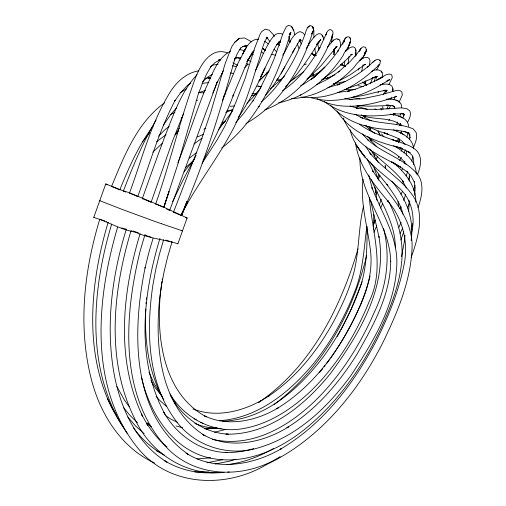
<?xml version="1.0" encoding="UTF-8"?>
<svg xmlns="http://www.w3.org/2000/svg" width="506" height="506" viewBox="0 0 506 506"><rect width="100%" height="100%" fill="white"/><g stroke="black" fill="none" stroke-linecap="round" stroke-linejoin="round"><path stroke-width="0.76" d="M334.074 52.093L334.131 50.67L333.979 54.882L334.08 49.455M373.51 229.458L373.801 214.455M395.35 247.839C395.331 222.944 380.645 201.793 371.309 179.687M392.89 88.714L392.865 91.206L392.89 88.714L392.251 86.646C389.411 82.756 383.896 84.217 379.924 84.907M313.815 30.626L312.803 27.128L313.815 30.626L313.897 37.381M145.798 309.046C144.305 340.083 148.321 372.505 163.855 399.892M409.088 180.99L409.341 174.526M411.112 240.552C414.458 218.75 405.635 197.372 391.638 180.977M414.718 195.386L415.154 187.574L414.256 181.42L414.604 182.66L411.188 176.214L406.925 171.414M403.965 114.685L403.889 115.937L403.206 113.92M355.965 52.415L355.68 55.451L355.857 49.898M404.952 235.36L404.547 240.584L401.53 256.599M375.439 76.95L374.345 81.441M408.582 211.147L409.202 203.804L409.012 200.167M406.394 155.374L406.773 151.035M369.671 130.023L369.968 126.917M145.994 303.758L146.145 302.253M146.449 299.236L146.601 297.73M363.036 179.314C360.133 202.103 367.065 224.487 369.975 246.922C373.561 268.477 367.818 290.166 358.482 309.533C340.57 348.786 314.207 385.958 276.814 408.696L278.332 407.766C256.485 420.941 228.086 427.342 204.209 415.704L206.347 416.868C163.115 393.668 156.152 337.338 160.434 293.221L160.282 294.365L161.977 281.323M374.453 156.62L374.693 154.362M385.673 93.743L386.084 90.378L386.065 91.485L385.762 90.264M344.276 41.656C343.916 39.032 346.382 36.071 349.121 36.951C354.478 42.257 344.409 50.473 343.157 55.451C328.603 77.816 306.712 96.45 280.229 102.433L278.705 102.636M375.408 192.609L375.794 189.592M382.043 77.001C384.762 69.98 376.198 68.114 371.72 71.485M162.179 279.793L162.299 278.869M366.85 226.334C363.915 248.712 363.042 271.798 354.225 292.898C344.75 316.965 332.126 339.836 316.206 360.253C292.259 390.215 259.167 418.026 219.332 420.733M349.108 56.109L347.995 64.003M344.112 65.774L344.769 61.27M331.335 42.498L332.872 34.364L332.075 35.648M346.604 37.134L344.567 39.36L344.137 41.998L344.769 39.272L337.597 51.568L338.508 50.309C330.835 61.169 321.892 71.295 311.285 79.353L316.592 75.014L324.858 67.115L314.599 76.868L303.379 84.331L300.69 85.628M401.637 131.06L401.068 133.767M364.655 117.809L365.047 115.494M291.5 98.676C315.915 97.494 338.103 84.388 354.472 66.843C357.679 61.074 368.842 54.629 365.61 47.298L363.232 46.83L361.935 47.425L355.098 56.172L356.066 54.939L350.203 61.441L338.489 71.997L339.621 71.087L328.318 78.803L316.611 84.704M363.125 64.686L361.645 71.283M370.487 140.668L370.778 139.131M362.41 58.645L365.743 52.061L364.725 53.219L366.281 51.062L366.565 49.613M363.548 206.119C358.482 227.181 359.241 249.091 354.415 270.191C350.19 287.851 342.543 304.473 334.175 320.519C317.989 350.26 296.282 377.773 267.832 396.628L269.217 395.743C247.219 410.246 218.535 418.905 192.963 408.968M369.405 65.666L370.012 60.929L369.601 59.107L367.641 57.374L364.579 57.539L359.639 60.239M413.794 190.509L414.882 185.234M326.49 34.035L326.718 32.922M365.168 83.939L365.914 80.492M409.563 139.485L410.176 136.81M411.163 234.417C416.052 217.289 411.644 197.776 397.343 186.417C383.029 173.798 366.913 162.578 356.888 145.905L365.092 157.126C358.526 149.042 352.435 140.175 350.133 129.852M377.773 178.624L378.83 174.077M373.238 226.517L374.857 219.889M408.019 133.002L406.761 137.335M366.654 255.517C352.853 313.106 322.05 368.602 274.125 404.509M402.959 118.132L403.826 114.742M411.694 161.161L412.877 156.689M369.975 129.972L370.563 127.797M411.093 229.496L412.687 223.658M370.12 276.048C362.543 305.485 348.134 332.866 330.911 357.767M404.262 163.527L404.882 161.294M374.288 155.576L374.712 154.09M395.243 96.431L393.902 99.808M111.687 224.057C91.377 291.582 84.957 372.561 127.183 433.269M99.834 219.104C83.825 271.248 77.627 328.052 91.883 381.328C100.979 415.205 121.756 447.993 154.526 462.984M108.176 222.216C88.31 288.584 81.915 368.26 123.768 427.76M117.601 227.207C96.425 298.957 87.943 388.994 139.599 450.226C171.401 486.88 226.72 488.36 266.618 464.521C318.622 439.866 356.97 393.598 382.612 343.055C397.229 312.986 410.872 281.108 412.093 247.225C412.89 216.182 387.982 194.601 372.486 170.516L373.346 171.825L367.097 158.814M126.209 229.597C111.699 276.592 105.305 327.078 114.457 375.768C121.054 409.284 136.841 443.699 166.948 462.136L164.829 460.858C180.958 470.561 200.287 474.47 218.946 472.351M131.016 230.85C112.667 291.696 105.659 361.575 135.368 420.05C150.99 453.325 186.859 476.677 224.063 472.338M140.086 233.715C122.325 292.335 115.444 359.146 142.521 416.071L141.351 414.022L147.803 425.438L146.607 423.332C152.281 432.067 158.865 440.34 167.005 446.899M144.931 234.676L140.225 250.812C124.122 315.478 118.417 396.97 168.1 449.018C197.561 478.651 246.397 478.442 280.223 456.538M159.94 238.408C142.774 294.89 135.652 360.487 164.981 414.256L163.754 412.194C176.683 435.09 200.812 452.219 227.618 452.592L225.284 452.547C234.898 452.661 244.543 451.434 253.74 448.594M163.647 239.667L159.403 254.202L155.816 269.23L152.983 284.448C145.836 331.892 147.221 386.394 179.295 425.072C198.105 446.962 229.439 456.336 257.162 448.177C296.193 437.197 327.211 408 350.62 375.958C372.985 342.164 396.046 304.707 396.862 263.006L396.868 262.519C397.046 235.385 381.328 212.197 371.999 187.688L372.372 188.902L368.722 175.051M172.053 241.824L167.65 256.877L164.089 271.697L161.42 285.776L161.547 284.821L159.358 300.779L159.516 299.615C154.83 347.287 160.13 407.937 205.056 435.767L202.881 434.54C229.781 450.049 263.455 442.598 288.471 426.881L286.921 427.785C316.237 409.677 339.191 382.871 357.217 353.82C373.441 325.326 390.436 294.789 390.708 261.121L390.683 261.608C390.132 224.31 359.203 195.442 359.918 157.942M153.052 238.351L148.732 253.057L145.032 268.123L145.184 267.408C132.408 329.463 130.194 413.674 188.289 454.42L186.113 453.148C215.297 471.763 253.291 465.292 281.703 448.487L280.109 449.379C322.917 424.395 354.118 383.542 376.616 340.108C388.412 316.503 398.494 291.798 403.813 265.871C408.968 242.817 402.776 218.326 387.343 200.439L388.254 201.552C373.845 184.437 358.59 165.873 355.535 142.913M347.42 49.658L350.215 41.846L349.298 43.061L350.291 41.878M399.696 116.747L400.594 113.831M332.436 35.888L331.734 37.767L333.075 32.732L332.733 31.29L330.835 29.633C327.882 29.285 326.579 32.586 325.965 34.908L326.522 33.383L319.223 48.892L319.988 47.558C310.444 64.148 298.685 80.15 282.481 90.764M358.52 69.999L359.146 67.994M177.96 243.765C163.912 239.528 149.099 238.396 135.519 232.235C120.687 229.572 108.031 221.786 93.762 217.416L105.748 183.931L121.819 190.313L129.308 192.716L162.502 206.581L187.182 218.01L185.626 217.51M177.846 243.86L187.119 217.922M348.204 47.064L349.096 44.338M398.418 142.376L399.601 138.777M418.07 207.454C421.732 197.125 424.547 184.545 417.975 174.798C404.598 158.486 382.353 153.527 367.147 139.207L368.596 140.535L362.245 133.9M164.039 207.681L163.71 207.599L169.042 191.559L163.767 207.473L164.058 207.65M393.485 115.438L394.199 113.281M155.519 204.171L155.627 204.076C170.535 161.901 180.3 118.081 196.094 76.21C201.103 64.028 211.546 46.773 227.346 52.896M405.597 194.671L403.605 200.42M411.169 257.491C417.526 239.262 424.129 218.415 415.413 199.807C404.408 180.515 383.687 169.94 369.886 152.957L370.987 154.349L365.458 146.234M358.046 248.832C340.627 307.585 311.228 366.395 259.433 401.941L260.748 401.1L258.25 402.668M379.291 205.063L381.239 199.313M163.71 207.599L178.346 162.692L198.295 94.084L202.64 82.763L206.669 73.914L211.135 66.235L210.3 67.216M332.303 36.249C320.481 68.07 297.25 97.626 264.809 109.897M129.454 193.14C141.497 160.56 150.054 126.253 167.758 96.089C174.311 84.104 184.88 72.984 198.909 70.796M400.872 240.027L403.782 231.659M342.644 44.496L343.27 42.694M360.076 49.822L359.861 50.442L360.822 48.475L359.247 51.46M390.626 99.157L391.315 97.196M137.689 196.726C149.567 164.425 158.979 130.984 175.089 100.428L174.317 101.605L180.497 92.819L187.606 85.299L190.737 83.06M151.041 202.425L172.66 140.668L183.368 114.002M142.262 198.757C151.515 172.812 160.674 146.822 170.813 121.206C177.41 104.691 184.652 87.785 197.036 74.717M401.859 170.218L402.662 167.986M376.173 159.877L377.514 156.196M212.817 93.249L217.428 81.491L169.605 210.578M362.125 281.709L351.215 309.077L340.949 329.855M343.536 41.922L344.567 39.36M378.216 179.7L379.936 175.361M177.884 162.85L178.707 160.693M178.985 159.972C188.441 136.329 195.961 111.959 205.67 88.417C212.191 75.23 216.606 58.405 230.603 51.125M417.197 175.032C421.055 166.657 423.155 154.893 414.433 148.77C407.798 144.02 399.62 142.439 392.118 139.586L398.829 141.984C385.3 137.145 371.366 132.882 359.557 124.375M400.537 208.377L401.094 206.929M181.692 215.809L186.961 201.344L181.319 215.739C203.842 164.893 220.097 111.763 235.024 58.291L234.272 60.568L237.453 53.408L240.774 47.849M388.45 105.14L386.938 109.024M123.344 191.198C132.585 166.771 142.755 142.597 156.057 120.061M376.078 194.475L377.172 191.679M413.908 146.215L413.219 147.512C415.515 142.958 417.583 137.645 416.147 132.521L413.022 128.771C396.28 122.054 377.166 124.508 360.405 117.209L362.511 118.075L354.832 114.274M261.368 101.839C281.608 84.629 294.84 60.657 304.321 36.173C306.054 32.719 306.054 26.489 310.747 25.572L312.91 26.894L313.619 29.898L312.449 32.808L311.405 34.041L312.993 31.48C301.342 68.196 280.469 104.344 245.897 123.546M396.59 124.672L397.634 122.047M173.406 212.438L201.236 140.194L210.857 111.94L225.176 63.573L231.754 46.697L234.714 42.34L239.237 38.399L244.632 37.956L251.665 41.897M312.449 32.808L313.619 29.898M370.411 83.553L372.726 77.823M373.966 232.279L376.66 225.967M407.444 207.877L409.733 202.248M398.817 141.699L399.398 140.288L398.81 141.617M119.726 190.016C128.777 167.809 138.505 145.513 153.027 126.253M373.776 223.741L375.294 220.129M405.989 175.936L407.792 171.717M254.094 50.6L247.042 61.713L252.266 52.744L248.225 59.689L232.943 96.134L233.683 94.28C225.189 117.196 214.538 139.207 203.102 160.781M401.132 151.357L402.365 148.498M399.006 227.15L401.144 222.248M222.438 100.277L237.542 64.066L246.042 47.912L242.817 53.762C245.853 47.577 250.438 38.892 258.503 39.215M172.666 201.59L183.197 179.782L196.056 155.513M402.656 183.589L403.586 181.534M398.228 157.777L398.873 156.354M380.569 208.074L382.473 203.899M408.412 179.504L409.658 176.815M400.101 233.481L402.649 228.01M372.764 77.538L372.226 78.683L372.89 77.348M405.508 149.833L403.984 152.945M289.742 34.484L290.697 32.492C277.939 75.925 258.427 119.511 221.773 147.999M255.359 70.846C261.659 59.183 265.334 45.793 274.138 35.66C276.276 33.516 279.616 32.662 282.373 34.13M377.995 92.883L378.684 91.466M407.722 122.009C409.499 118.777 411.34 114.83 409.974 111.118L406.906 108.72L401.34 107.867L378.507 109.347L368.722 109.334L355.908 107.867L358.254 108.373L350.108 106.039M399.038 102.32L402.327 95.008L401.834 92.048L400.233 90.7L396.255 90.53L379.348 95.248L362.46 98.727L349.817 99.416L352.302 99.543L344.7 98.733M181.926 213.513L187.188 202.931L181.762 213.722M216.695 83.345L223.45 70.726M388.823 120.675L389.5 119.353M388.861 84.622L392.302 77.538L391.783 75.109L391.037 74.3C385.667 72.883 381.537 78.658 376.736 80.074L382.859 76.874C371.657 82.984 359.968 88.272 347.546 91.384L350.108 90.7L337.413 92.522M181.825 213.659C200.572 177.619 227.77 146.31 242.646 108.126C248.952 93.041 253.417 77.304 258.389 61.751C261.336 53.819 262.272 44.983 266.909 37.773M299.584 40.297L300.703 39.601L299.033 41.125L299.982 40.082C288.445 58.411 280.141 78.892 265.549 95.261M376.647 69.917L380.031 63.528L380.291 60.941C376.072 55.881 370.923 65.217 367.394 67.096L368.545 66.09C359.171 73.857 348.76 80.448 337.445 85.008L339.924 83.99L327.932 87.57M382.156 84.793L382.852 83.477M383.466 94.426L385.623 90.447M294.853 48.468L292.449 52.852L293.145 51.593M399.658 208.738L400.809 206.663M366.281 51.062L364.409 53.465M388.76 109.018L390.575 105.754M282.652 55.173C288.521 47.874 290.242 34.895 299.963 31.6L302.942 32.846L304.53 34.724M400.897 194.241L402.365 191.673M337.205 336.503L340.222 331.202M399.563 125.399L400.657 123.489M281.172 73.25L284.84 66.887M401.416 157.353L399.525 160.592M247.042 61.713L248.225 59.689M396.28 131.067L397.008 129.814M396.919 141.427L398.507 138.72M179.32 128.151L175.329 134.925L178.567 130.605M252.494 101.706L259.496 89.815L270.362 67.671L274.562 57.69L282.999 33.39L286.434 26.514L288.641 25.3L291.481 26.337L293.771 30.607L294.758 34.497M238.187 117.537C248.819 102.022 257.611 85.331 264.942 68.025L260.767 76.779L274.018 49.322L277.522 43.56L276.744 44.673L280.64 40.79L278.313 42.2M202.147 163.21L217.283 139.662L224.651 126.557L230.945 113.508L235.948 102.079L244.98 78.772L254.708 48.045L260.065 34.269L261.659 31.625L265.182 29.165L269.173 30.17L273.183 34.465L274.328 36.413M223.247 96.886L225.866 92.952M289.83 34.528L291.07 32.669L289.963 33.27M306.244 48.431C309.387 43.503 320.19 24.016 323.834 39.645M163.286 125.317L170.636 114.698L176.708 107.626M232.532 110.991L218.503 129.789M253.202 100.504L243.386 113.818L235.777 122.503M324.131 366.799L325.035 365.604M326.395 363.808L330.02 359.007M319.071 41.903L320.867 39.544L316.889 44.117M142.496 141.87L149.757 132.724M359.608 60.809L361.992 57.785M190.427 164.02L194.487 159.042M184.076 171.876L191.002 163.293M319.273 372.751L322.771 368.602M260.988 87.715L251.843 98.543L246.928 103.243M327.502 46.988L333.764 39.993L336.667 38.741L339.121 39.734L339.836 40.841L340.405 42.675L340.627 46.969M307.433 27.767L309.501 25.844M284.783 75.672L280.065 80.852L281.715 79.044L270.172 88.86M316.339 44.661L319.564 41.252C309.255 57.121 299.267 73.433 285.51 86.646M244.891 67.475L248.066 64.142M158.504 136.152L164.899 129.713L169.149 126.462M210.407 67.184L215.101 62.529L220.426 59.594L218.409 60.094L220.54 59.993M269.274 70.789L258.927 81.08L268.028 72.118M331.955 41.726L333.764 39.993M152.818 152.192L162.337 143.28M202.444 81.909L207.675 77.114L212.337 74.35M185.67 167.562L193.792 160.339M307.079 79.157L321.247 65.54L336.566 46.773L333.65 49.752L336.996 46.369L335.775 47.077L337.047 46.388M239.237 38.399L234.714 42.34M345.845 51.049L345.332 51.498L350.19 47.456L353.112 46.767L355.282 48.152L356.041 51.232M372.188 62.826L375.035 60.385M164.475 102.87C136.898 122.933 124.134 156.057 111.554 186.461L111.301 186.436M180.168 92.731L186.708 88.683M189.257 158.195L196.771 152.451M156.569 141.743L166.006 134.748M220.97 124.995L224.696 122.18M240.344 48.336L242.855 46.463L246.846 45.692L242.855 46.463M193.918 144.027L202.109 138.138M291.994 80.277L303.834 71.662M266.63 72.953L267.921 72.042M320.747 71.416L307.155 78.556M321.335 80.106L335.181 70.125L352.321 54.11L351.031 54.604L351.834 54.642L350.633 54.395M273.398 448.563C259.085 456.766 243.297 462.648 226.871 464.71M266.162 38.266L267.453 37.539M234.651 58.892L236.675 57.76M181.116 118.277L182.457 117.531M175.133 134.122L177.163 133.04M258.098 106.93L259.489 106.203M170.225 114.748L174.912 112.338M334.947 74.888L326.225 78.601M335.383 82.895L350 74.926L365.345 64.395L364.023 64.623L365.433 64.42M375.971 76.172L377.286 76.811L375.787 76.577L377.096 76.514L375.047 76.912L376.394 76.539L356.313 85.413L346.585 88.695M377.944 65.337L379.177 64.755C365.054 78.715 348.229 90.682 328.628 95.362C319.678 97.93 310.311 97.778 301.108 97.12M105.748 183.931L107.278 184.785M300.147 95.236L301.266 94.704M304.397 64.844L306.282 64.003M232.861 109.625L225.638 112.44M197.334 137.006L203.627 134.254M203.874 129.131L205.961 128.258M372.644 78.032L371.315 78.563L376.394 76.539M326.161 78.651L327.989 77.949L322.189 79.48M222.14 122.465L225.752 121.092M198.877 92.566L205.544 90.46M225.543 429.423L214.468 432.219M235.847 459.227L229.224 461.257L215.101 463.996M211.698 65.419L218.099 64.224M345.661 81.39L333.954 83.825M396.603 96.456C371.29 105.178 342.075 112.313 317.003 98.556M251.514 95.704L255.91 94.559M387.172 80.365L389.841 79.682L386.932 81.074L388.222 80.321C365.983 95.242 337.989 105.45 311.241 97.766M222.76 459.688L206.903 462.788M216.151 427.753L205.765 429.183M251.488 95.754L252.899 95.482L251.381 95.691M210.679 457.81L196.967 458.955M227.093 110.776L233.032 109.903M202.09 83.42L208.788 82.548M230.103 106.336L234.695 105.893M353.839 96.741C365.25 96.064 375.926 91.39 387.235 90.251L384.478 90.188M196.208 100.384L197.751 100.239M393.219 114.046L395.218 113.863C371.176 117.854 344.143 117.076 324.163 101.39M227.757 472.041L229.237 471.921M333.688 83.99L334.934 83.901L333.365 83.939M205.379 78.329L210.528 77.968L208.371 77.905L210.591 78.322M208.972 471.946L194.759 471.915M315.731 55.375L313.454 55.521L315.567 55.856M393.27 114.059L403.794 113.768L402.011 113.433M355.32 89.417L344.15 89.587M217.485 428.032L204.468 428.329M235.208 58.007L240.919 57.741M272.234 86.336L273.746 86.279M222.76 421.264C266.061 419.544 300.899 387.28 325.282 354.124C340.121 333.34 351.923 310.444 360.5 286.402C366.73 267.187 367.179 246.808 367.078 226.796M299.097 40.366L301.342 40.366L300.109 39.841M221.223 428.5C212.242 428.399 203.146 427.001 194.848 423.452M386.192 99.182C392.055 98.803 402.017 99.612 401.751 107.582M198.618 92.661L203.931 92.788M252.007 93.547L256.605 93.825M357.135 105.665L368.861 106.178L390.955 105.52L386.489 105.039L392.466 105.811L394.395 106.987L393.87 106.146L394.806 108.126L394.598 107.171L394.712 108.429M94.375 217.327L93.762 217.416M395.116 96.311L396.369 96.418M256.978 86.096L261.627 86.513M289.419 33.927L290.552 34.054M357.944 85.71L363.352 86.589M383.757 90.359L386.432 90.795L385.408 90.302L386.698 91.403L385.907 90.682M404.041 131.509L409.24 133.065C396.622 128.777 382.998 130.308 370.145 127.057C355.199 123.926 340.734 116.696 330.462 105.248M351.594 97.304L359.905 98.86M271.115 54.306L275.719 55.179M276.244 79.992L280.014 80.713M239.287 49.436L244.885 50.745M390.347 114.122C397.526 115.393 408.007 117.519 408.639 126.468M182.742 427.734L176.094 426.02M212.261 439.316C257.118 449.663 299.609 419.803 327.66 387.539C347.129 365.117 362.562 339.374 374.345 312.158C386.945 286.175 390.626 256.327 383.535 228.244M232.437 65.774L236.239 66.71M367.565 109.574L356.743 106.108M230.445 72.864L233.437 73.648M361.341 115.064C373.826 120.656 391.53 116.171 401.751 125.899M340.721 64.698L345.434 66.261M161.616 223.76L177.941 229.326A30.55 0.67 20.1 0 0 179.213 229.781L181.218 230.489M161.458 223.715L154.57 221.331A31.296 0.702 20.1 0 1 153.331 220.863L121.086 209.029A31.941 0.727 20.1 0 1 120.7 208.851L99.359 200.528L99.916 200.667M142.452 198.782L143.388 199.098M258.452 86.115L260.704 86.83M342.606 65.502L345.2 66.33M123.812 191.306L124.406 191.515M181.382 230.546L182.445 230.888L181.932 230.647M129.738 193.235L130.548 193.526M221.312 73.345L222.634 73.8M173.798 212.438L175.993 213.273M311.266 53.472L315.327 55.312M156.101 204.234L157.271 204.677M112.047 186.625L112.92 186.954M313.777 54.762L315.725 55.477M340.861 64.667L345.048 66.191M401.821 117.291L398.228 115.95M393.402 129.909C402.106 133.015 412.991 138.252 413.547 148.732M130.883 193.653L131.819 194.019M144.027 199.339L144.767 199.63M113.091 187.018L114.229 187.473M125.203 191.818L125.76 192.04M157.651 204.822L158.448 205.145M384.187 132.705L388.374 134.381L377.565 130.788L364.725 125.184M144.963 199.712L147.303 200.673M170.022 393.965C184.329 417.88 212.716 433.281 240.698 428.987C268.231 425.027 292.341 408.81 312.012 389.898C337.236 364.952 356.047 334.08 369.285 301.304C385.427 268.003 372.081 231.71 369.266 197.277M384.206 132.717C391.29 136.171 400.442 137.499 405.04 144.589M132.23 194.184L133.078 194.538M176.297 213.399L177.239 213.785M158.663 205.227L159.732 205.67M114.647 187.637L115.501 187.992M398.355 101.067L395.8 100.011M133.299 194.627L135.519 195.575M177.347 213.823L179.567 214.778M115.608 188.036L116.677 188.491M160.168 205.853L161.016 206.214M244.645 46.103L246.713 46.988M147.512 200.762L148.34 201.122M166.638 209.098L167.043 209.275M161.218 206.303L162.173 206.726M117.19 188.713L117.771 188.966M148.536 201.205L149.447 201.609M167.809 209.61L168.156 209.762M135.905 195.746L136.595 196.056M156.563 450.922L161.332 453.053M179.921 214.936L180.693 215.284M118.138 189.13L118.935 189.497M311.468 53.364L316.301 55.559M266.409 37.558L267.763 38.171L266.801 37.077M162.679 206.954L163.248 207.22M401.992 113.591L404.307 114.66L403.421 113.717M371.29 120.795L367.198 118.891L361.518 115.039M293.297 78.082L294.707 78.74M136.898 196.201L137.657 196.568M168.776 210.047L169.156 210.23M150.054 201.894L150.624 202.172M180.952 215.404L181.439 215.651M177.625 422.402L170.402 418.841L165.854 415.774M169.263 210.281L169.814 210.591M279.42 41.732L280.653 42.371M251.387 53.725L253.405 54.768M232.918 62.845L237.75 65.4M404.047 134.786L400.113 132.648M264.543 41.188L268.484 43.933M247.63 59.866L251.001 61.688M194.108 418.671L196.252 419.853M200.774 422.308L202.912 423.484M339.121 39.734L337.882 39M262.291 48.374L265.593 50.322M164.444 455.21C152.129 448.582 141.49 438.987 133.344 427.633M374.82 108.841L376.154 109.638M277.712 78.791L280.337 80.365M265.574 50.233L262.918 48.595L265.315 50.568M393.541 145.601C404.212 151.699 416.077 160.51 416.286 174.077M247.073 63.617L248.32 64.426M237.706 57.494L240.205 59.126M311.177 53.2L313.125 54.521M369.228 129.549L374.864 133.489M367.299 136.38C379.551 146.74 397.102 150.87 406.274 164.532M144.178 433.699L135.292 425.742L127.879 417.026M363.302 82.427L366.85 85.242M137.461 422.75L129.707 415.116L123.761 407.83M407.02 132.408L410.176 135.184L409.095 133.786L409.974 137.803M166.347 406.343L159.169 399.841L156.101 396.287M393.415 162.749C405.224 172.603 416.033 185.93 415.824 202.065M392.643 105.349L394.395 106.987M365.939 125.943L370.917 130.731M362.707 81.953L364.959 84.135M341.746 63.731L343.878 65.799M274.176 49.246L276.788 51.922M252.5 51.58L253.607 52.7M162.401 396.66L155.31 387.83L150.902 380.765M261.317 51.486L263.405 53.687M151.174 426.754L147.55 422.927L150.933 426.912M299.47 40.069L300.374 41.043L299.47 40.018L301.31 44.085M376.711 146.753L370.088 139.485L371.145 140.984L368.608 137.113M406.824 171.294L407.57 172.122L399.829 166.733L391.549 161.819L400.765 167.22C384.528 157.954 366.572 150.465 354.238 135.772C349.728 130.421 345.845 124.495 343.188 118.012M369.671 148.966C380.126 160.687 393.82 169.137 403.326 181.787L402.397 180.585L406.375 188.105M311.734 74.584L313.265 76.349M381.524 133.938L383.902 136.86M266.782 37.229L269.869 41.656M162.135 396.59L153.944 383.187L148.941 372.024M129.156 406.66L124.217 399.715L116.88 386.502M400.423 123.938L401.669 125.722M381.714 109.789L380.835 108.524L381.556 109.884M379.664 59.974L380.291 60.941M288.483 40.379L289.957 42.7M170.686 395.844L175.854 404.357L174.602 402.321C186.524 420.277 206.41 433.174 228.225 434.161L225.897 434.142C268.888 435.286 305.017 405.059 330.576 373.365C359.159 334.283 387.729 287.047 378.918 236.574L379.076 237.314L370.537 200.262M116.595 415.23L111.712 407.203L107.316 398.475M370.139 161.92L379.772 175.734L387.798 185.588L386.894 184.374C393.307 193.608 400.543 202.906 402.902 214.133M372.062 152.123L378.273 162.458M382.112 72.497L381.271 71.08M336.958 110.865C350.835 133.571 377.508 142.224 401.909 148.315L395.028 146.342L403.535 149.453L410.145 152.698L408.374 151.692L412.276 155.5L413.592 158.897L413.781 164.494M278.041 43.048L279.514 45.73M323.132 37.014L322.139 35.199M293.771 30.607L291.481 26.337M364.655 81.833L366.477 85.191M375.541 76.412L376.458 78.152L375.806 76.792M377.969 131.098L380.132 135.254L378.127 131.098M400.29 123.907L401.15 125.602M312.993 73.984L313.998 75.97M350.089 37.71L350.652 38.911M388.096 200.566C397.469 218.421 403.155 238.427 401.954 258.718C400.202 282.905 391.246 305.782 381.252 327.629C363.302 365.724 338.748 401.422 305.978 428.259C279.154 450.315 243.234 466.02 208.137 457.614C173.994 449.341 152.591 416.792 143.413 384.832M378.583 180.13L374.035 167.929M308.224 43.465L308.957 45.553M297.3 43.592L298.844 48.418M288.736 36.35L290.343 41.973M313.334 73.901L313.935 75.932M385.098 166.038L385.73 168.321L385.167 165.323M141.497 377.172L143.223 384.067M317.705 43.143L318.786 50.214M397.925 201.451L398.798 206.72M374.845 187.087L377.04 200.262M314.827 48.608L315.845 55.325M382.757 106.481L382.991 109.347M138.378 232.697A4.756 0.392 17.4 0 1 132.945 230.989M131.8 230.508A4.756 0.392 17.4 0 1 131.693 230.458M106.595 221.4A4.731 0.379 17.3 0 1 106.405 221.356M104.951 220.951A4.731 0.379 17.3 0 1 100.321 219.345M171.762 241.779A4.643 0.379 17.6 0 1 170.946 241.615M169.668 241.286A4.643 0.379 17.6 0 1 165.873 240.078M150.978 237.112A4.756 0.392 17.5 0 1 144.994 235.043M126.234 229.129A4.794 0.398 17.4 0 1 121.706 227.953"/></g></svg>
